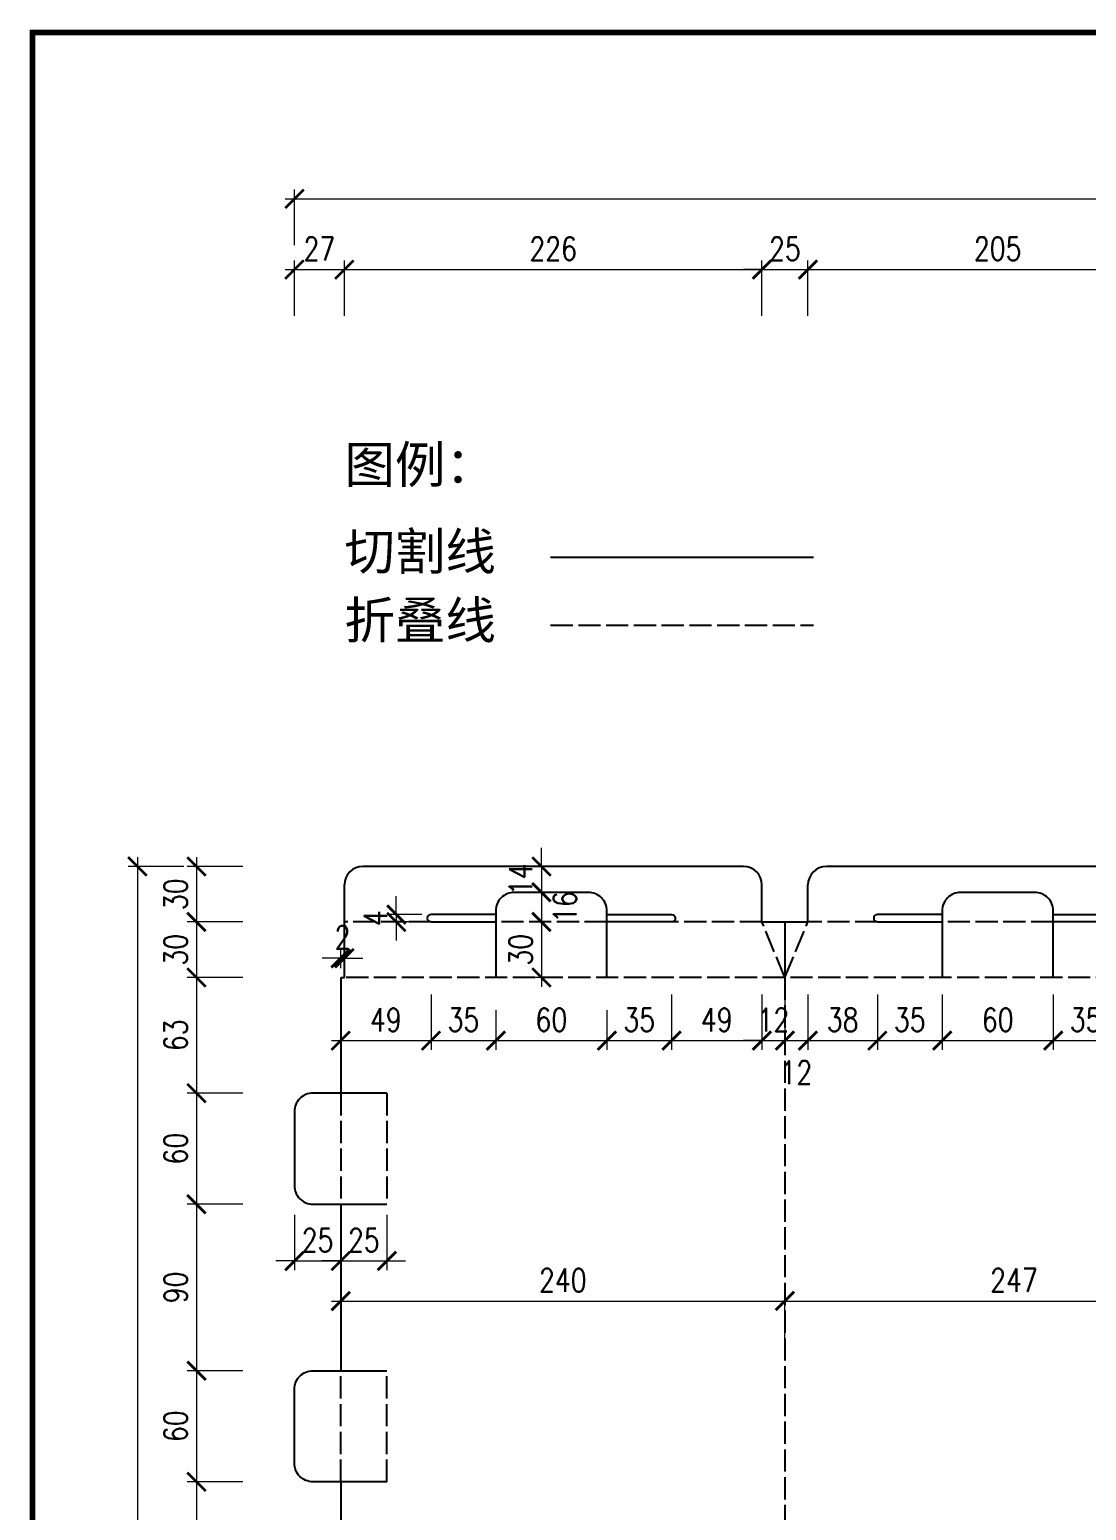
# Model space of a CAD drawing. Extents: x 5344 to 7391, y -1922 to -476.
# Drawn here: x 5344 to 5915, y -1276 to -476 of the extents above; entities that cross this region are included whole.
import ezdxf
from ezdxf.enums import TextEntityAlignment as Align

# ---------------------------------------------------------------- set-up
doc = ezdxf.new("R2010")
doc.units = 0
doc.header["$MEASUREMENT"] = 0
doc.linetypes.add('ACAD_ISO02W100', pattern=[15, 12, -3])
doc.layers.add('00_NOPRINT_TEXT', color=7, linetype='Continuous', lineweight=0)
doc.layers.add('A-ANNO-DIMS', color=6, linetype='Continuous', lineweight=18)
doc.layers.add('cut line', color=5, linetype='Continuous')
doc.layers.add('fold line', color=8, linetype='ACAD_ISO02W100')
doc.styles.add('1 10 LT 2.0mm text', font='', dxfattribs={"height": 20})
doc.styles.add('Romans', font='romans.shx', dxfattribs={"width": 0.8, "bigfont": 'gbcbig.shx'})
doc.styles.get('1 10 LT 2.0mm text').set_extended_font_data('SimHei')
doc.dimstyles.new('AED-P1', dxfattribs={"dimscale": 0, "dimtxt": 2.5, "dimasz": 2, "dimexe": 1, "dimexo": 1, "dimgap": 1, "dimtad": 1, "dimdec": 0, "dimzin": 0, "dimdsep": 46, "dimtxsty": 'Romans', "dimblk": 'ARCHTICK', "dimcen": 1, "dimdle": 1, "dimclrd": 256, "dimclre": 256, "dimclrt": 3, "dimazin": 0, "dimtfac": 1, "dimtdec": 0, "dimtix": 1, "dimtmove": 2, "dimatfit": 3, "dimfxl": 0, "dimtolj": 1, "dimtzin": 0, "dimlwd": -1, "dimlwe": -1, "dimarcsym": 0})

# ---------------------------------------------------------------- blocks, each defined once
blk = doc.blocks.new('_ArchTick')
at = {"color": 0, "linetype": 'ByBlock', "const_width": 0.15}
blk.add_lwpolyline([(-0.5, -0.5), (0.5, 0.5)], dxfattribs=at)
blk = doc.blocks.new('*D1')
at = {"layer": 'A-ANNO-DIMS', "transparency": 16777216}
for p, q in [((5512.52, -1187.9), (5512.52, -1157.9)), ((5752.52, -1187.9), (5752.52, -1157.9)), ((5507.52, -1162.9), (5757.52, -1162.9))]:
    blk.add_line(p, q, dxfattribs=at)
at = {"layer": 'Defpoints', "color": 0, "transparency": 16777216}
for p in [(5752.52, -1162.9), (5512.52, -1200.57), (5752.52, -1205.45)]:
    blk.add_point(p, dxfattribs=at)
at = {"layer": 'A-ANNO-DIMS', "transparency": 16777216, "xscale": 10, "yscale": 10, "zscale": 10, "rotation": 180}
blk.add_blockref('_ArchTick', (5512.52, -1162.9), dxfattribs=at)
at = {"layer": 'A-ANNO-DIMS', "transparency": 16777216, "xscale": 10, "yscale": 10, "zscale": 10}
blk.add_blockref('_ArchTick', (5752.52, -1162.9), dxfattribs=at)
at = {"layer": 'A-ANNO-DIMS', "color": 3, "transparency": 16777216, "insert": (5632.52, -1151.65), "char_height": 12.5, "attachment_point": 5, "style": 'Romans'}
blk.add_mtext('\\A1;240', dxfattribs=at)
blk = doc.blocks.new('*D2')
at = {"layer": 'A-ANNO-DIMS', "transparency": 16777216}
for p, q in [((5752.52, -1187.9), (5752.52, -1157.9)), ((6000.01, -1187.9), (6000.01, -1157.9)), ((5747.52, -1162.9), (6005.01, -1162.9))]:
    blk.add_line(p, q, dxfattribs=at)
at = {"layer": 'Defpoints', "color": 0, "transparency": 16777216}
for p in [(6000.01, -1162.9), (5752.52, -1205.45), (6000.01, -1206.11)]:
    blk.add_point(p, dxfattribs=at)
at = {"layer": 'A-ANNO-DIMS', "transparency": 16777216, "xscale": 10, "yscale": 10, "zscale": 10, "rotation": 180}
blk.add_blockref('_ArchTick', (5752.52, -1162.9), dxfattribs=at)
at = {"layer": 'A-ANNO-DIMS', "transparency": 16777216, "xscale": 10, "yscale": 10, "zscale": 10}
blk.add_blockref('_ArchTick', (6000.01, -1162.9), dxfattribs=at)
at = {"layer": 'A-ANNO-DIMS', "color": 3, "transparency": 16777216, "insert": (5876.26, -1151.65), "char_height": 12.5, "attachment_point": 5, "style": 'Romans'}
blk.add_mtext('\\A1;247', dxfattribs=at)
blk = doc.blocks.new('*D9')
at = {"layer": 'A-ANNO-DIMS', "transparency": 16777216}
for p, q in [((5482.52, -605.57), (5519.52, -605.57)), ((5487.52, -630.57), (5487.52, -600.57)), ((5514.52, -630.57), (5514.52, -600.57))]:
    blk.add_line(p, q, dxfattribs=at)
at = {"layer": 'Defpoints', "color": 0, "transparency": 16777216}
for p in [(5514.52, -605.57), (5487.52, -783.33), (5514.52, -938.07)]:
    blk.add_point(p, dxfattribs=at)
at = {"layer": 'A-ANNO-DIMS', "transparency": 16777216, "xscale": 10, "yscale": 10, "zscale": 10, "rotation": 180}
blk.add_blockref('_ArchTick', (5487.52, -605.57), dxfattribs=at)
at = {"layer": 'A-ANNO-DIMS', "transparency": 16777216, "xscale": 10, "yscale": 10, "zscale": 10}
blk.add_blockref('_ArchTick', (5514.52, -605.57), dxfattribs=at)
at = {"layer": 'A-ANNO-DIMS', "color": 3, "transparency": 16777216, "insert": (5501.02, -594.32), "char_height": 12.5, "attachment_point": 5, "style": 'Romans'}
blk.add_mtext('\\A1;27', dxfattribs=at)
blk = doc.blocks.new('*D10')
at = {"layer": 'A-ANNO-DIMS', "transparency": 16777216}
for p, q in [((5509.52, -605.57), (5745.09, -605.57)), ((5514.52, -630.57), (5514.52, -600.57)), ((5740.09, -630.57), (5740.09, -600.57))]:
    blk.add_line(p, q, dxfattribs=at)
at = {"layer": 'Defpoints', "color": 0, "transparency": 16777216}
for p in [(5740.09, -605.57), (5514.52, -938.07), (5740.09, -948.07)]:
    blk.add_point(p, dxfattribs=at)
at = {"layer": 'A-ANNO-DIMS', "transparency": 16777216, "xscale": 10, "yscale": 10, "zscale": 10, "rotation": 180}
blk.add_blockref('_ArchTick', (5514.52, -605.57), dxfattribs=at)
at = {"layer": 'A-ANNO-DIMS', "transparency": 16777216, "xscale": 10, "yscale": 10, "zscale": 10}
blk.add_blockref('_ArchTick', (5740.09, -605.57), dxfattribs=at)
at = {"layer": 'A-ANNO-DIMS', "color": 3, "transparency": 16777216, "insert": (5627.31, -594.32), "char_height": 12.5, "attachment_point": 5, "style": 'Romans'}
blk.add_mtext('\\A1;226', dxfattribs=at)
blk = doc.blocks.new('*D11')
at = {"layer": 'A-ANNO-DIMS', "transparency": 16777216}
for p, q in [((5740.09, -605.57), (5730.09, -605.57)), ((5740.09, -630.57), (5740.09, -600.57)), ((5740.09, -605.57), (5764.95, -605.57)), ((5764.95, -630.57), (5764.95, -600.57)), ((5764.95, -605.57), (5774.95, -605.57))]:
    blk.add_line(p, q, dxfattribs=at)
at = {"layer": 'Defpoints', "color": 0, "transparency": 16777216}
for p in [(5764.95, -605.57), (5740.09, -948.07), (5764.95, -948.07)]:
    blk.add_point(p, dxfattribs=at)
at = {"layer": 'A-ANNO-DIMS', "transparency": 16777216, "xscale": 10, "yscale": 10, "zscale": 10}
blk.add_blockref('_ArchTick', (5740.09, -605.57), dxfattribs=at)
at = {"layer": 'A-ANNO-DIMS', "transparency": 16777216, "xscale": 10, "yscale": 10, "zscale": 10, "rotation": 180}
blk.add_blockref('_ArchTick', (5764.95, -605.57), dxfattribs=at)
at = {"layer": 'A-ANNO-DIMS', "color": 3, "transparency": 16777216, "insert": (5752.52, -594.32), "char_height": 12.5, "attachment_point": 5, "style": 'Romans'}
blk.add_mtext('\\A1;25', dxfattribs=at)
blk = doc.blocks.new('*D12')
at = {"layer": 'A-ANNO-DIMS', "transparency": 16777216}
for p, q in [((5759.95, -605.57), (5975.01, -605.57)), ((5764.95, -630.57), (5764.95, -600.57)), ((5970.01, -630.57), (5970.01, -600.57))]:
    blk.add_line(p, q, dxfattribs=at)
at = {"layer": 'Defpoints', "color": 0, "transparency": 16777216}
for p in [(5970.01, -605.57), (5764.95, -948.07), (5970.01, -948.07)]:
    blk.add_point(p, dxfattribs=at)
at = {"layer": 'A-ANNO-DIMS', "transparency": 16777216, "xscale": 10, "yscale": 10, "zscale": 10, "rotation": 180}
blk.add_blockref('_ArchTick', (5764.95, -605.57), dxfattribs=at)
at = {"layer": 'A-ANNO-DIMS', "transparency": 16777216, "xscale": 10, "yscale": 10, "zscale": 10}
blk.add_blockref('_ArchTick', (5970.01, -605.57), dxfattribs=at)
at = {"layer": 'A-ANNO-DIMS', "color": 3, "transparency": 16777216, "insert": (5867.48, -594.32), "char_height": 12.5, "attachment_point": 5, "style": 'Romans'}
blk.add_mtext('\\A1;205', dxfattribs=at)
blk = doc.blocks.new('*D20')
at = {"layer": 'A-ANNO-DIMS', "transparency": 16777216}
for p, q in [((5482.52, -567.36), (6870.49, -567.36)), ((5487.52, -592.36), (5487.52, -562.36)), ((6865.49, -592.36), (6865.49, -562.36))]:
    blk.add_line(p, q, dxfattribs=at)
at = {"layer": 'Defpoints', "color": 0, "transparency": 16777216}
for p in [(6865.49, -567.36), (5487.52, -630.57), (6865.49, -630.57)]:
    blk.add_point(p, dxfattribs=at)
at = {"layer": 'A-ANNO-DIMS', "transparency": 16777216, "xscale": 10, "yscale": 10, "zscale": 10, "rotation": 180}
blk.add_blockref('_ArchTick', (5487.52, -567.36), dxfattribs=at)
at = {"layer": 'A-ANNO-DIMS', "transparency": 16777216, "xscale": 10, "yscale": 10, "zscale": 10}
blk.add_blockref('_ArchTick', (6865.49, -567.36), dxfattribs=at)
at = {"layer": 'A-ANNO-DIMS', "color": 3, "transparency": 16777216, "insert": (6176.51, -556.11), "char_height": 12.5, "attachment_point": 5, "style": 'Romans'}
blk.add_mtext('\\A1;1378', dxfattribs=at)
blk = doc.blocks.new('*D22')
at = {"layer": 'A-ANNO-DIMS', "transparency": 16777216}
for p, q in [((5561.31, -997.19), (5561.31, -1027.19)), ((5512.52, -1005.8), (5512.52, -1027.19)), ((5507.52, -1022.19), (5566.31, -1022.19))]:
    blk.add_line(p, q, dxfattribs=at)
at = {"layer": 'Defpoints', "color": 0, "transparency": 16777216}
for p in [(5561.31, -970.8), (5512.52, -1000.8), (5561.31, -1022.19)]:
    blk.add_point(p, dxfattribs=at)
at = {"layer": 'A-ANNO-DIMS', "transparency": 16777216, "xscale": 10, "yscale": 10, "zscale": 10, "rotation": 180}
blk.add_blockref('_ArchTick', (5512.52, -1022.19), dxfattribs=at)
at = {"layer": 'A-ANNO-DIMS', "transparency": 16777216, "xscale": 10, "yscale": 10, "zscale": 10}
blk.add_blockref('_ArchTick', (5561.31, -1022.19), dxfattribs=at)
at = {"layer": 'A-ANNO-DIMS', "color": 3, "transparency": 16777216, "insert": (5536.91, -1010.94), "char_height": 12.5, "attachment_point": 5, "style": 'Romans'}
blk.add_mtext('\\A1;49', dxfattribs=at)
blk = doc.blocks.new('*D23')
at = {"layer": 'A-ANNO-DIMS', "transparency": 16777216}
for p, q in [((5561.31, -997.19), (5561.31, -1027.19)), ((5596.31, -1005.8), (5596.31, -1027.19)), ((5556.31, -1022.19), (5601.31, -1022.19))]:
    blk.add_line(p, q, dxfattribs=at)
at = {"layer": 'Defpoints', "color": 0, "transparency": 16777216}
for p in [(5561.31, -970.8), (5596.31, -1000.8), (5596.31, -1022.19)]:
    blk.add_point(p, dxfattribs=at)
at = {"layer": 'A-ANNO-DIMS', "transparency": 16777216, "xscale": 10, "yscale": 10, "zscale": 10, "rotation": 180}
blk.add_blockref('_ArchTick', (5561.31, -1022.19), dxfattribs=at)
at = {"layer": 'A-ANNO-DIMS', "transparency": 16777216, "xscale": 10, "yscale": 10, "zscale": 10}
blk.add_blockref('_ArchTick', (5596.31, -1022.19), dxfattribs=at)
at = {"layer": 'A-ANNO-DIMS', "color": 3, "transparency": 16777216, "insert": (5578.81, -1010.94), "char_height": 12.5, "attachment_point": 5, "style": 'Romans'}
blk.add_mtext('\\A1;35', dxfattribs=at)
blk = doc.blocks.new('*D24')
at = {"layer": 'A-ANNO-DIMS', "transparency": 16777216}
for p, q in [((5596.31, -1005.8), (5596.31, -1027.19)), ((5656.31, -1005.8), (5656.31, -1027.19)), ((5591.31, -1022.19), (5661.31, -1022.19))]:
    blk.add_line(p, q, dxfattribs=at)
at = {"layer": 'Defpoints', "color": 0, "transparency": 16777216}
for p in [(5596.31, -1000.8), (5656.31, -1000.8), (5656.31, -1022.19)]:
    blk.add_point(p, dxfattribs=at)
at = {"layer": 'A-ANNO-DIMS', "transparency": 16777216, "xscale": 10, "yscale": 10, "zscale": 10, "rotation": 180}
blk.add_blockref('_ArchTick', (5596.31, -1022.19), dxfattribs=at)
at = {"layer": 'A-ANNO-DIMS', "transparency": 16777216, "xscale": 10, "yscale": 10, "zscale": 10}
blk.add_blockref('_ArchTick', (5656.31, -1022.19), dxfattribs=at)
at = {"layer": 'A-ANNO-DIMS', "color": 3, "transparency": 16777216, "insert": (5626.31, -1010.94), "char_height": 12.5, "attachment_point": 5, "style": 'Romans'}
blk.add_mtext('\\A1;60', dxfattribs=at)
blk = doc.blocks.new('*D25')
at = {"layer": 'A-ANNO-DIMS', "transparency": 16777216}
for p, q in [((5691.31, -997.19), (5691.31, -1027.19)), ((5656.31, -1005.8), (5656.31, -1027.19)), ((5651.31, -1022.19), (5696.31, -1022.19))]:
    blk.add_line(p, q, dxfattribs=at)
at = {"layer": 'Defpoints', "color": 0, "transparency": 16777216}
for p in [(5691.31, -970.8), (5656.31, -1000.8), (5691.31, -1022.19)]:
    blk.add_point(p, dxfattribs=at)
at = {"layer": 'A-ANNO-DIMS', "transparency": 16777216, "xscale": 10, "yscale": 10, "zscale": 10, "rotation": 180}
blk.add_blockref('_ArchTick', (5656.31, -1022.19), dxfattribs=at)
at = {"layer": 'A-ANNO-DIMS', "transparency": 16777216, "xscale": 10, "yscale": 10, "zscale": 10}
blk.add_blockref('_ArchTick', (5691.31, -1022.19), dxfattribs=at)
at = {"layer": 'A-ANNO-DIMS', "color": 3, "transparency": 16777216, "insert": (5673.81, -1010.94), "char_height": 12.5, "attachment_point": 5, "style": 'Romans'}
blk.add_mtext('\\A1;35', dxfattribs=at)
blk = doc.blocks.new('*D26')
at = {"layer": 'A-ANNO-DIMS', "transparency": 16777216}
for p, q in [((5691.31, -997.19), (5691.31, -1027.19)), ((5740.09, -997.19), (5740.09, -1027.19)), ((5686.31, -1022.19), (5745.09, -1022.19))]:
    blk.add_line(p, q, dxfattribs=at)
at = {"layer": 'Defpoints', "color": 0, "transparency": 16777216}
for p in [(5691.31, -970.8), (5740.09, -970.8), (5740.09, -1022.19)]:
    blk.add_point(p, dxfattribs=at)
at = {"layer": 'A-ANNO-DIMS', "transparency": 16777216, "xscale": 10, "yscale": 10, "zscale": 10, "rotation": 180}
blk.add_blockref('_ArchTick', (5691.31, -1022.19), dxfattribs=at)
at = {"layer": 'A-ANNO-DIMS', "transparency": 16777216, "xscale": 10, "yscale": 10, "zscale": 10}
blk.add_blockref('_ArchTick', (5740.09, -1022.19), dxfattribs=at)
at = {"layer": 'A-ANNO-DIMS', "color": 3, "transparency": 16777216, "insert": (5715.7, -1010.94), "char_height": 12.5, "attachment_point": 5, "style": 'Romans'}
blk.add_mtext('\\A1;49', dxfattribs=at)
blk = doc.blocks.new('*D27')
at = {"layer": 'A-ANNO-DIMS', "transparency": 16777216}
for p, q in [((5740.09, -997.19), (5740.09, -1027.19)), ((5752.52, -1005.8), (5752.52, -1027.19)), ((5740.09, -1022.19), (5730.09, -1022.19)), ((5740.09, -1022.19), (5752.52, -1022.19)), ((5752.52, -1022.19), (5762.52, -1022.19))]:
    blk.add_line(p, q, dxfattribs=at)
at = {"layer": 'Defpoints', "color": 0, "transparency": 16777216}
for p in [(5740.09, -970.8), (5752.52, -1000.8), (5752.52, -1022.19)]:
    blk.add_point(p, dxfattribs=at)
at = {"layer": 'A-ANNO-DIMS', "transparency": 16777216, "xscale": 10, "yscale": 10, "zscale": 10}
blk.add_blockref('_ArchTick', (5740.09, -1022.19), dxfattribs=at)
at = {"layer": 'A-ANNO-DIMS', "transparency": 16777216, "xscale": 10, "yscale": 10, "zscale": 10, "rotation": 180}
blk.add_blockref('_ArchTick', (5752.52, -1022.19), dxfattribs=at)
at = {"layer": 'A-ANNO-DIMS', "color": 3, "transparency": 16777216, "insert": (5746.31, -1010.94), "char_height": 12.5, "attachment_point": 5, "style": 'Romans'}
blk.add_mtext('\\A1;12', dxfattribs=at)
blk = doc.blocks.new('*D28')
at = {"layer": 'A-ANNO-DIMS', "transparency": 16777216}
for p, q in [((5752.52, -997.19), (5752.52, -1027.19)), ((5764.95, -997.19), (5764.95, -1027.19)), ((5747.52, -1022.19), (5769.95, -1022.19))]:
    blk.add_line(p, q, dxfattribs=at)
at = {"layer": 'Defpoints', "color": 0, "transparency": 16777216}
for p in [(5752.52, -958.07), (5764.95, -958.07), (5764.95, -1022.19)]:
    blk.add_point(p, dxfattribs=at)
at = {"layer": 'A-ANNO-DIMS', "transparency": 16777216, "xscale": 10, "yscale": 10, "zscale": 10, "rotation": 180}
blk.add_blockref('_ArchTick', (5752.52, -1022.19), dxfattribs=at)
at = {"layer": 'A-ANNO-DIMS', "transparency": 16777216, "xscale": 10, "yscale": 10, "zscale": 10}
blk.add_blockref('_ArchTick', (5764.95, -1022.19), dxfattribs=at)
at = {"layer": 'A-ANNO-DIMS', "color": 3, "transparency": 16777216, "insert": (5758.73, -1039.39), "char_height": 12.5, "attachment_point": 5, "style": 'Romans'}
blk.add_mtext('\\A1;12', dxfattribs=at)
blk = doc.blocks.new('*D29')
at = {"layer": 'A-ANNO-DIMS', "transparency": 16777216}
for p, q in [((5764.95, -997.19), (5764.95, -1027.19)), ((5802.48, -997.19), (5802.48, -1027.19)), ((5759.95, -1022.19), (5807.48, -1022.19))]:
    blk.add_line(p, q, dxfattribs=at)
at = {"layer": 'Defpoints', "color": 0, "transparency": 16777216}
for p in [(5764.95, -958.07), (5802.48, -958.07), (5802.48, -1022.19)]:
    blk.add_point(p, dxfattribs=at)
at = {"layer": 'A-ANNO-DIMS', "transparency": 16777216, "xscale": 10, "yscale": 10, "zscale": 10, "rotation": 180}
blk.add_blockref('_ArchTick', (5764.95, -1022.19), dxfattribs=at)
at = {"layer": 'A-ANNO-DIMS', "transparency": 16777216, "xscale": 10, "yscale": 10, "zscale": 10}
blk.add_blockref('_ArchTick', (5802.48, -1022.19), dxfattribs=at)
at = {"layer": 'A-ANNO-DIMS', "color": 3, "transparency": 16777216, "insert": (5783.71, -1010.94), "char_height": 12.5, "attachment_point": 5, "style": 'Romans'}
blk.add_mtext('\\A1;38', dxfattribs=at)
blk = doc.blocks.new('*D30')
at = {"layer": 'A-ANNO-DIMS', "transparency": 16777216}
for p, q in [((5802.48, -997.19), (5802.48, -1027.19)), ((5837.48, -997.19), (5837.48, -1027.19)), ((5797.48, -1022.19), (5842.48, -1022.19))]:
    blk.add_line(p, q, dxfattribs=at)
at = {"layer": 'Defpoints', "color": 0, "transparency": 16777216}
for p in [(5802.48, -958.07), (5837.48, -988.07), (5837.48, -1022.19)]:
    blk.add_point(p, dxfattribs=at)
at = {"layer": 'A-ANNO-DIMS', "transparency": 16777216, "xscale": 10, "yscale": 10, "zscale": 10, "rotation": 180}
blk.add_blockref('_ArchTick', (5802.48, -1022.19), dxfattribs=at)
at = {"layer": 'A-ANNO-DIMS', "transparency": 16777216, "xscale": 10, "yscale": 10, "zscale": 10}
blk.add_blockref('_ArchTick', (5837.48, -1022.19), dxfattribs=at)
at = {"layer": 'A-ANNO-DIMS', "color": 3, "transparency": 16777216, "insert": (5819.98, -1010.94), "char_height": 12.5, "attachment_point": 5, "style": 'Romans'}
blk.add_mtext('\\A1;35', dxfattribs=at)
blk = doc.blocks.new('*D31')
at = {"layer": 'A-ANNO-DIMS', "transparency": 16777216}
for p, q in [((5837.48, -997.19), (5837.48, -1027.19)), ((5897.48, -997.19), (5897.48, -1027.19)), ((5832.48, -1022.19), (5902.48, -1022.19))]:
    blk.add_line(p, q, dxfattribs=at)
at = {"layer": 'Defpoints', "color": 0, "transparency": 16777216}
for p in [(5837.48, -988.07), (5897.48, -988.07), (5897.48, -1022.19)]:
    blk.add_point(p, dxfattribs=at)
at = {"layer": 'A-ANNO-DIMS', "transparency": 16777216, "xscale": 10, "yscale": 10, "zscale": 10, "rotation": 180}
blk.add_blockref('_ArchTick', (5837.48, -1022.19), dxfattribs=at)
at = {"layer": 'A-ANNO-DIMS', "transparency": 16777216, "xscale": 10, "yscale": 10, "zscale": 10}
blk.add_blockref('_ArchTick', (5897.48, -1022.19), dxfattribs=at)
at = {"layer": 'A-ANNO-DIMS', "color": 3, "transparency": 16777216, "insert": (5867.48, -1010.94), "char_height": 12.5, "attachment_point": 5, "style": 'Romans'}
blk.add_mtext('\\A1;60', dxfattribs=at)
blk = doc.blocks.new('*D32')
at = {"layer": 'A-ANNO-DIMS', "transparency": 16777216}
for p, q in [((5897.48, -997.19), (5897.48, -1027.19)), ((5932.48, -997.19), (5932.48, -1027.19)), ((5892.48, -1022.19), (5937.48, -1022.19))]:
    blk.add_line(p, q, dxfattribs=at)
at = {"layer": 'Defpoints', "color": 0, "transparency": 16777216}
for p in [(5932.48, -958.07), (5897.48, -988.07), (5932.48, -1022.19)]:
    blk.add_point(p, dxfattribs=at)
at = {"layer": 'A-ANNO-DIMS', "transparency": 16777216, "xscale": 10, "yscale": 10, "zscale": 10, "rotation": 180}
blk.add_blockref('_ArchTick', (5897.48, -1022.19), dxfattribs=at)
at = {"layer": 'A-ANNO-DIMS', "transparency": 16777216, "xscale": 10, "yscale": 10, "zscale": 10}
blk.add_blockref('_ArchTick', (5932.48, -1022.19), dxfattribs=at)
at = {"layer": 'A-ANNO-DIMS', "color": 3, "transparency": 16777216, "insert": (5914.98, -1010.94), "char_height": 12.5, "attachment_point": 5, "style": 'Romans'}
blk.add_mtext('\\A1;35', dxfattribs=at)
blk = doc.blocks.new('*D48')
at = {"layer": 'A-ANNO-DIMS', "transparency": 16777216}
for p, q in [((5512.52, -983.07), (5512.52, -972.68)), ((5514.52, -983.07), (5514.52, -972.68)), ((5512.52, -977.68), (5502.52, -977.68)), ((5512.52, -977.68), (5514.52, -977.68)), ((5514.52, -977.68), (5524.52, -977.68))]:
    blk.add_line(p, q, dxfattribs=at)
at = {"layer": 'Defpoints', "color": 0, "transparency": 16777216}
for p in [(5514.52, -977.68), (5512.52, -988.07), (5514.52, -988.07)]:
    blk.add_point(p, dxfattribs=at)
at = {"layer": 'A-ANNO-DIMS', "transparency": 16777216, "xscale": 10, "yscale": 10, "zscale": 10}
blk.add_blockref('_ArchTick', (5512.52, -977.68), dxfattribs=at)
at = {"layer": 'A-ANNO-DIMS', "transparency": 16777216, "xscale": 10, "yscale": 10, "zscale": 10, "rotation": 180}
blk.add_blockref('_ArchTick', (5514.52, -977.68), dxfattribs=at)
at = {"layer": 'A-ANNO-DIMS', "color": 3, "transparency": 16777216, "insert": (5513.52, -966.43), "char_height": 12.5, "attachment_point": 5, "style": 'Romans'}
blk.add_mtext('\\A1;2', dxfattribs=at)
blk = doc.blocks.new('*D81')
at = {"layer": 'A-ANNO-DIMS', "transparency": 16777216}
for p, q in [((5459.58, -928.07), (5429.58, -928.07)), ((5434.58, -923.07), (5434.58, -963.07)), ((5459.58, -958.07), (5429.58, -958.07))]:
    blk.add_line(p, q, dxfattribs=at)
at = {"layer": 'Defpoints', "color": 0, "transparency": 16777216}
for p in [(5524.52, -928.07), (5434.58, -958.07), (5524.52, -958.07)]:
    blk.add_point(p, dxfattribs=at)
at = {"layer": 'A-ANNO-DIMS', "transparency": 16777216, "xscale": 10, "yscale": 10, "zscale": 10}
for p, rotation in [((5434.58, -928.07), 90), ((5434.58, -958.07), 270)]:
    blk.add_blockref('_ArchTick', p, dxfattribs=dict(at, rotation=rotation))
at = {"layer": 'A-ANNO-DIMS', "color": 3, "transparency": 16777216, "insert": (5423.33, -943.07), "char_height": 12.5, "attachment_point": 5, "rotation": 90, "style": 'Romans'}
blk.add_mtext('\\A1;30', dxfattribs=at)
blk = doc.blocks.new('*D82')
at = {"layer": 'A-ANNO-DIMS', "transparency": 16777216}
for p, q in [((5459.58, -958.07), (5429.58, -958.07)), ((5434.58, -953.07), (5434.58, -993.07)), ((5459.58, -988.07), (5429.58, -988.07))]:
    blk.add_line(p, q, dxfattribs=at)
at = {"layer": 'Defpoints', "color": 0, "transparency": 16777216}
for p in [(5524.52, -958.07), (5434.58, -988.07), (5514.52, -988.07)]:
    blk.add_point(p, dxfattribs=at)
at = {"layer": 'A-ANNO-DIMS', "transparency": 16777216, "xscale": 10, "yscale": 10, "zscale": 10}
for p, rotation in [((5434.58, -958.07), 90), ((5434.58, -988.07), 270)]:
    blk.add_blockref('_ArchTick', p, dxfattribs=dict(at, rotation=rotation))
at = {"layer": 'A-ANNO-DIMS', "color": 3, "transparency": 16777216, "insert": (5423.33, -973.07), "char_height": 12.5, "attachment_point": 5, "rotation": 90, "style": 'Romans'}
blk.add_mtext('\\A1;30', dxfattribs=at)
blk = doc.blocks.new('*D83')
at = {"layer": 'A-ANNO-DIMS', "transparency": 16777216}
for p, q in [((5434.58, -983.07), (5434.58, -1055.57)), ((5459.58, -988.07), (5429.58, -988.07)), ((5459.58, -1050.57), (5429.58, -1050.57))]:
    blk.add_line(p, q, dxfattribs=at)
at = {"layer": 'Defpoints', "color": 0, "transparency": 16777216}
for p in [(5514.52, -988.07), (5434.58, -1050.57), (5512.52, -1050.57)]:
    blk.add_point(p, dxfattribs=at)
at = {"layer": 'A-ANNO-DIMS', "transparency": 16777216, "xscale": 10, "yscale": 10, "zscale": 10}
for p, rotation in [((5434.58, -988.07), 90), ((5434.58, -1050.57), 270)]:
    blk.add_blockref('_ArchTick', p, dxfattribs=dict(at, rotation=rotation))
at = {"layer": 'A-ANNO-DIMS', "color": 3, "transparency": 16777216, "insert": (5423.33, -1019.32), "char_height": 12.5, "attachment_point": 5, "rotation": 90, "style": 'Romans'}
blk.add_mtext('\\A1;63', dxfattribs=at)
blk = doc.blocks.new('*D84')
at = {"layer": 'A-ANNO-DIMS', "transparency": 16777216}
for p, q in [((5434.58, -1045.57), (5434.58, -1115.57)), ((5459.58, -1050.57), (5429.58, -1050.57)), ((5459.58, -1110.57), (5429.58, -1110.57))]:
    blk.add_line(p, q, dxfattribs=at)
at = {"layer": 'Defpoints', "color": 0, "transparency": 16777216}
for p in [(5512.52, -1050.57), (5434.58, -1110.57), (5512.52, -1110.57)]:
    blk.add_point(p, dxfattribs=at)
at = {"layer": 'A-ANNO-DIMS', "transparency": 16777216, "xscale": 10, "yscale": 10, "zscale": 10}
for p, rotation in [((5434.58, -1050.57), 90), ((5434.58, -1110.57), 270)]:
    blk.add_blockref('_ArchTick', p, dxfattribs=dict(at, rotation=rotation))
at = {"layer": 'A-ANNO-DIMS', "color": 3, "transparency": 16777216, "insert": (5423.33, -1080.57), "char_height": 12.5, "attachment_point": 5, "rotation": 90, "style": 'Romans'}
blk.add_mtext('\\A1;60', dxfattribs=at)
blk = doc.blocks.new('*D85')
at = {"layer": 'A-ANNO-DIMS', "transparency": 16777216}
for p, q in [((5459.58, -1110.57), (5429.58, -1110.57)), ((5434.58, -1105.57), (5434.58, -1205.57)), ((5459.58, -1200.57), (5429.58, -1200.57))]:
    blk.add_line(p, q, dxfattribs=at)
at = {"layer": 'Defpoints', "color": 0, "transparency": 16777216}
for p in [(5512.52, -1110.57), (5434.58, -1200.57), (5512.52, -1200.57)]:
    blk.add_point(p, dxfattribs=at)
at = {"layer": 'A-ANNO-DIMS', "transparency": 16777216, "xscale": 10, "yscale": 10, "zscale": 10}
for p, rotation in [((5434.58, -1110.57), 90), ((5434.58, -1200.57), 270)]:
    blk.add_blockref('_ArchTick', p, dxfattribs=dict(at, rotation=rotation))
at = {"layer": 'A-ANNO-DIMS', "color": 3, "transparency": 16777216, "insert": (5423.33, -1155.57), "char_height": 12.5, "attachment_point": 5, "rotation": 90, "style": 'Romans'}
blk.add_mtext('\\A1;90', dxfattribs=at)
blk = doc.blocks.new('*D86')
at = {"layer": 'A-ANNO-DIMS', "transparency": 16777216}
for p, q in [((5434.58, -1195.57), (5434.58, -1265.57)), ((5459.58, -1200.57), (5429.58, -1200.57)), ((5459.58, -1260.57), (5429.58, -1260.57))]:
    blk.add_line(p, q, dxfattribs=at)
at = {"layer": 'Defpoints', "color": 0, "transparency": 16777216}
for p in [(5512.52, -1200.57), (5434.58, -1260.57), (5512.52, -1260.57)]:
    blk.add_point(p, dxfattribs=at)
at = {"layer": 'A-ANNO-DIMS', "transparency": 16777216, "xscale": 10, "yscale": 10, "zscale": 10}
for p, rotation in [((5434.58, -1200.57), 90), ((5434.58, -1260.57), 270)]:
    blk.add_blockref('_ArchTick', p, dxfattribs=dict(at, rotation=rotation))
at = {"layer": 'A-ANNO-DIMS', "color": 3, "transparency": 16777216, "insert": (5423.33, -1230.57), "char_height": 12.5, "attachment_point": 5, "rotation": 90, "style": 'Romans'}
blk.add_mtext('\\A1;60', dxfattribs=at)
blk = doc.blocks.new('*D87')
at = {"layer": 'A-ANNO-DIMS', "transparency": 16777216}
for p, q in [((5434.58, -1255.57), (5434.58, -1328.07)), ((5459.58, -1260.57), (5429.58, -1260.57)), ((5459.58, -1323.07), (5429.58, -1323.07))]:
    blk.add_line(p, q, dxfattribs=at)
at = {"layer": 'Defpoints', "color": 0, "transparency": 16777216}
for p in [(5512.52, -1260.57), (5434.58, -1323.07), (5514.52, -1323.07)]:
    blk.add_point(p, dxfattribs=at)
at = {"layer": 'A-ANNO-DIMS', "transparency": 16777216, "xscale": 10, "yscale": 10, "zscale": 10}
for p, rotation in [((5434.58, -1260.57), 90), ((5434.58, -1323.07), 270)]:
    blk.add_blockref('_ArchTick', p, dxfattribs=dict(at, rotation=rotation))
at = {"layer": 'A-ANNO-DIMS', "color": 3, "transparency": 16777216, "insert": (5423.33, -1291.82), "char_height": 12.5, "attachment_point": 5, "rotation": 90, "style": 'Romans'}
blk.add_mtext('\\A1;63', dxfattribs=at)
blk = doc.blocks.new('*D91')
at = {"layer": 'A-ANNO-DIMS', "transparency": 16777216}
for p, q in [((5427.68, -928.07), (5397.68, -928.07)), ((5402.68, -923.07), (5402.68, -1723.07)), ((5427.68, -1718.07), (5397.68, -1718.07))]:
    blk.add_line(p, q, dxfattribs=at)
at = {"layer": 'Defpoints', "color": 0, "transparency": 16777216}
for p in [(5524.52, -928.07), (5402.68, -1718.07), (5571.31, -1718.07)]:
    blk.add_point(p, dxfattribs=at)
at = {"layer": 'A-ANNO-DIMS', "transparency": 16777216, "xscale": 10, "yscale": 10, "zscale": 10}
for p, rotation in [((5402.68, -928.07), 90), ((5402.68, -1718.07), 270)]:
    blk.add_blockref('_ArchTick', p, dxfattribs=dict(at, rotation=rotation))
at = {"layer": 'A-ANNO-DIMS', "color": 3, "transparency": 16777216, "insert": (5391.43, -1323.07), "char_height": 12.5, "attachment_point": 5, "rotation": 90, "style": 'Romans'}
blk.add_mtext('\\A1;790', dxfattribs=at)
blk = doc.blocks.new('*D92')
at = {"layer": 'A-ANNO-DIMS', "transparency": 16777216}
for p, q in [((5542.55, -954.07), (5542.55, -944.07)), ((5556.31, -954.07), (5537.55, -954.07)), ((5556.31, -958.07), (5537.55, -958.07)), ((5542.55, -954.07), (5542.55, -958.07)), ((5542.55, -958.07), (5542.55, -968.07))]:
    blk.add_line(p, q, dxfattribs=at)
at = {"layer": 'Defpoints', "color": 0, "transparency": 16777216}
for p in [(5542.55, -958.07), (5561.31, -954.07), (5561.31, -958.07)]:
    blk.add_point(p, dxfattribs=at)
at = {"layer": 'A-ANNO-DIMS', "transparency": 16777216, "xscale": 10, "yscale": 10, "zscale": 10}
for p, rotation in [((5542.55, -954.07), 270), ((5542.55, -958.07), 90)]:
    blk.add_blockref('_ArchTick', p, dxfattribs=dict(at, rotation=rotation))
at = {"layer": 'A-ANNO-DIMS', "color": 3, "transparency": 16777216, "insert": (5531.3, -956.07), "char_height": 12.5, "attachment_point": 5, "rotation": 90, "style": 'Romans'}
blk.add_mtext('\\A1;4', dxfattribs=at)
blk = doc.blocks.new('*D93')
at = {"layer": 'A-ANNO-DIMS', "transparency": 16777216}
for p, q in [((5620.98, -928.07), (5620.98, -918.07)), ((5622.31, -928.07), (5615.98, -928.07)), ((5620.98, -928.07), (5620.98, -942.07)), ((5622.31, -942.07), (5615.98, -942.07)), ((5620.98, -942.07), (5620.98, -952.07))]:
    blk.add_line(p, q, dxfattribs=at)
at = {"layer": 'Defpoints', "color": 0, "transparency": 16777216}
for p in [(5627.31, -928.07), (5620.98, -942.07), (5627.31, -942.07)]:
    blk.add_point(p, dxfattribs=at)
at = {"layer": 'A-ANNO-DIMS', "transparency": 16777216, "xscale": 10, "yscale": 10, "zscale": 10}
for p, rotation in [((5620.98, -928.07), 270), ((5620.98, -942.07), 90)]:
    blk.add_blockref('_ArchTick', p, dxfattribs=dict(at, rotation=rotation))
at = {"layer": 'A-ANNO-DIMS', "color": 3, "transparency": 16777216, "insert": (5609.73, -935.07), "char_height": 12.5, "attachment_point": 5, "rotation": 90, "style": 'Romans'}
blk.add_mtext('\\A1;14', dxfattribs=at)
blk = doc.blocks.new('*D94')
at = {"layer": 'A-ANNO-DIMS', "transparency": 16777216}
for p, q in [((5622.31, -942.07), (5615.98, -942.07)), ((5620.98, -937.07), (5620.98, -963.07)), ((5620.98, -958.07), (5615.98, -958.07))]:
    blk.add_line(p, q, dxfattribs=at)
at = {"layer": 'Defpoints', "color": 0, "transparency": 16777216}
for p in [(5627.31, -942.07), (5620.98, -958.07), (5620.98, -958.07)]:
    blk.add_point(p, dxfattribs=at)
at = {"layer": 'A-ANNO-DIMS', "transparency": 16777216, "xscale": 10, "yscale": 10, "zscale": 10}
for p, rotation in [((5620.98, -942.07), 90), ((5620.98, -958.07), 270)]:
    blk.add_blockref('_ArchTick', p, dxfattribs=dict(at, rotation=rotation))
at = {"layer": 'A-ANNO-DIMS', "color": 3, "transparency": 16777216, "insert": (5633.72, -950.07), "char_height": 12.5, "attachment_point": 5, "rotation": 90, "style": 'Romans'}
blk.add_mtext('\\A1;16', dxfattribs=at)
blk = doc.blocks.new('*D95')
at = {"layer": 'A-ANNO-DIMS', "transparency": 16777216}
for p, q in [((5620.98, -958.07), (5615.98, -958.07)), ((5620.98, -953.07), (5620.98, -993.07)), ((5620.98, -988.07), (5615.98, -988.07))]:
    blk.add_line(p, q, dxfattribs=at)
at = {"layer": 'Defpoints', "color": 0, "transparency": 16777216}
for p in [(5620.98, -958.07), (5620.98, -988.07), (5620.98, -988.07)]:
    blk.add_point(p, dxfattribs=at)
at = {"layer": 'A-ANNO-DIMS', "transparency": 16777216, "xscale": 10, "yscale": 10, "zscale": 10}
for p, rotation in [((5620.98, -958.07), 90), ((5620.98, -988.07), 270)]:
    blk.add_blockref('_ArchTick', p, dxfattribs=dict(at, rotation=rotation))
at = {"layer": 'A-ANNO-DIMS', "color": 3, "transparency": 16777216, "insert": (5609.73, -973.07), "char_height": 12.5, "attachment_point": 5, "rotation": 90, "style": 'Romans'}
blk.add_mtext('\\A1;30', dxfattribs=at)
blk = doc.blocks.new('*D96')
at = {"layer": 'A-ANNO-DIMS', "transparency": 16777216}
for p, q in [((5487.52, -1116.26), (5487.52, -1146.26)), ((5512.52, -1116.26), (5512.52, -1146.26)), ((5487.52, -1141.26), (5477.52, -1141.26)), ((5487.52, -1141.26), (5512.52, -1141.26)), ((5512.52, -1141.26), (5522.52, -1141.26))]:
    blk.add_line(p, q, dxfattribs=at)
at = {"layer": 'Defpoints', "color": 0, "transparency": 16777216}
for p in [(5487.52, -1092.26), (5512.52, -1092.26), (5512.52, -1141.26)]:
    blk.add_point(p, dxfattribs=at)
at = {"layer": 'A-ANNO-DIMS', "transparency": 16777216, "xscale": 10, "yscale": 10, "zscale": 10}
blk.add_blockref('_ArchTick', (5487.52, -1141.26), dxfattribs=at)
at = {"layer": 'A-ANNO-DIMS', "transparency": 16777216, "xscale": 10, "yscale": 10, "zscale": 10, "rotation": 180}
blk.add_blockref('_ArchTick', (5512.52, -1141.26), dxfattribs=at)
at = {"layer": 'A-ANNO-DIMS', "color": 3, "transparency": 16777216, "insert": (5500.02, -1130.01), "char_height": 12.5, "attachment_point": 5, "style": 'Romans'}
blk.add_mtext('\\A1;25', dxfattribs=at)
blk = doc.blocks.new('*D97')
at = {"layer": 'A-ANNO-DIMS', "transparency": 16777216}
for p, q in [((5512.52, -1116.26), (5512.52, -1146.26)), ((5537.52, -1116.26), (5537.52, -1146.26)), ((5512.52, -1141.26), (5502.52, -1141.26)), ((5512.52, -1141.26), (5537.52, -1141.26)), ((5537.52, -1141.26), (5547.52, -1141.26))]:
    blk.add_line(p, q, dxfattribs=at)
at = {"layer": 'Defpoints', "color": 0, "transparency": 16777216}
for p in [(5512.52, -1092.26), (5537.52, -1110.57), (5537.52, -1141.26)]:
    blk.add_point(p, dxfattribs=at)
at = {"layer": 'A-ANNO-DIMS', "transparency": 16777216, "xscale": 10, "yscale": 10, "zscale": 10}
blk.add_blockref('_ArchTick', (5512.52, -1141.26), dxfattribs=at)
at = {"layer": 'A-ANNO-DIMS', "transparency": 16777216, "xscale": 10, "yscale": 10, "zscale": 10, "rotation": 180}
blk.add_blockref('_ArchTick', (5537.52, -1141.26), dxfattribs=at)
at = {"layer": 'A-ANNO-DIMS', "color": 3, "transparency": 16777216, "insert": (5525.02, -1130.01), "char_height": 12.5, "attachment_point": 5, "style": 'Romans'}
blk.add_mtext('\\A1;25', dxfattribs=at)
blk = doc.blocks.new('*D98')
at = {"layer": 'A-ANNO-DIMS', "transparency": 16777216}
for p, q in [((5487.52, -1754.89), (5487.52, -1784.89)), ((5514.52, -1754.89), (5514.52, -1784.89)), ((5482.52, -1779.89), (5519.52, -1779.89))]:
    blk.add_line(p, q, dxfattribs=at)
at = {"layer": 'Defpoints', "color": 0, "transparency": 16777216}
for p in [(5487.52, -1230.57), (5514.52, -1323.07), (5514.52, -1779.89)]:
    blk.add_point(p, dxfattribs=at)
at = {"layer": 'A-ANNO-DIMS', "transparency": 16777216, "xscale": 10, "yscale": 10, "zscale": 10, "rotation": 180}
blk.add_blockref('_ArchTick', (5487.52, -1779.89), dxfattribs=at)
at = {"layer": 'A-ANNO-DIMS', "transparency": 16777216, "xscale": 10, "yscale": 10, "zscale": 10}
blk.add_blockref('_ArchTick', (5514.52, -1779.89), dxfattribs=at)
at = {"layer": 'A-ANNO-DIMS', "color": 3, "transparency": 16777216, "insert": (5501.02, -1768.64), "char_height": 12.5, "attachment_point": 5, "style": 'Romans'}
blk.add_mtext('\\A1;27', dxfattribs=at)

msp = doc.modelspace()

# ---------------------------------------------------------------- linework, layer by layer
at = {"const_width": 3}
msp.add_lwpolyline([(5345.95, -1920.82), (7389.58, -1920.82), (7389.58, -477.4), (5345.95, -477.4)], close=True, dxfattribs=at)
at = {"layer": 'cut line', "linetype": 'Continuous'}
for p, q in [((5625.91, -760.87), (5767.87, -760.87)), ((5730.09, -928.07), (5524.52, -928.07)), ((5960.01, -928.07), (5774.95, -928.07)), ((5514.52, -988.07), (5514.52, -938.07)), ((5740.09, -958.07), (5740.09, -938.07)), ((5764.95, -958.07), (5764.95, -938.07)), ((5740.09, -958.07), (5764.95, -958.07)), ((5752.52, -958.07), (5752.52, -988.07)), ((5512.52, -988.07), (5512.52, -1050.57)), ((5512.52, -988.07), (5514.52, -988.07)), ((5512.52, -1110.57), (5512.52, -1200.57)), ((5512.52, -1260.57), (5512.52, -1323.07))]:
    msp.add_line(p, q, dxfattribs=at)
for points in [[(5656.31, -988.07), (5656.31, -952.07, 0.414214), (5646.31, -942.07), (5606.31, -942.07, 0.414214), (5596.31, -952.07), (5596.31, -988.07)], [(5897.48, -988.07), (5897.48, -952.07, 0.414214), (5887.48, -942.07), (5847.48, -942.07, 0.414214), (5837.48, -952.07), (5837.48, -988.07)], [(5596.31, -954.07), (5561.31, -954.07, 1), (5561.31, -958.07), (5596.31, -958.07)], [(5656.31, -954.07), (5691.31, -954.07, -1), (5691.31, -958.07), (5656.31, -958.07)], [(5837.48, -954.07), (5802.48, -954.07, 1), (5802.48, -958.07), (5837.48, -958.07)], [(5897.48, -954.07), (5932.48, -954.07, -1), (5932.48, -958.07), (5897.48, -958.07)], [(5537.52, -1050.57), (5497.52, -1050.57, 0.414214), (5487.52, -1060.57), (5487.52, -1100.57, 0.414214), (5497.52, -1110.57), (5537.52, -1110.57)], [(5537.52, -1260.57), (5497.52, -1260.57, -0.414214), (5487.52, -1250.57), (5487.52, -1210.57, -0.414214), (5497.52, -1200.57), (5537.52, -1200.57)]]:
    msp.add_lwpolyline(points, format="xyb", dxfattribs=at)
for centre, start, end in [((5524.52, -938.07), 90, 180), ((5730.09, -938.07), 360, 90), ((5774.95, -938.07), 90, 180)]:
    msp.add_arc(centre, 10, start, end, dxfattribs=at)
at = {"layer": 'fold line'}
for p, q in [((5625.91, -797.64), (5767.87, -797.64)), ((5561.31, -958.07), (5514.52, -958.07)), ((5656.31, -958.07), (5596.31, -958.07)), ((5740.09, -958.07), (5691.31, -958.07)), ((5752.52, -988.07), (5740.09, -958.07)), ((5752.52, -988.07), (5764.95, -958.07)), ((5802.48, -958.07), (5764.95, -958.07)), ((5897.48, -958.07), (5837.48, -958.07)), ((6487.49, -988.07), (5512.52, -988.07)), ((5752.52, -988.07), (5752.52, -1323.07)), ((5512.52, -1050.57), (5512.52, -1110.57)), ((5537.52, -1050.57), (5537.52, -1110.57)), ((5512.52, -1260.57), (5512.52, -1200.57)), ((5537.52, -1260.57), (5537.52, -1200.57))]:
    msp.add_line(p, q, dxfattribs=at)

# ---------------------------------------------------------------- texts
at = {"layer": '00_NOPRINT_TEXT', "color": 7, "lineweight": 13, "style": '1 10 LT 2.0mm text'}
for s, p in [('图例：', (5514.52, -700.93)), ('切割线', (5514.52, -747.79)), ('折叠线', (5514.52, -785))]:
    msp.add_text(s, height=20, rotation=360, dxfattribs=at).set_placement(p, align=Align.TOP_LEFT)

# ---------------------------------------------------------------- dimensions: what is measured, and where the dimension line sits
at = {"layer": 'A-ANNO-DIMS'}
for base, p1, p2, picture, middle in [((6865.49, -567.36), (5487.52, -630.57), (6865.49, -630.57), '*D20', (6176.51, -556.11)), ((5514.52, -605.57), (5487.52, -783.33), (5514.52, -938.07), '*D9', (5501.02, -594.32)), ((5740.09, -605.57), (5514.52, -938.07), (5740.09, -948.07), '*D10', (5627.31, -594.32)), ((5764.95, -605.57), (5740.09, -948.07), (5764.95, -948.07), '*D11', (5752.52, -594.32)), ((5970.01, -605.57), (5764.95, -948.07), (5970.01, -948.07), '*D12', (5867.48, -594.32)), ((5514.52, -977.68), (5512.52, -988.07), (5514.52, -988.07), '*D48', (5513.52, -966.43)), ((5802.48, -1022.19), (5764.95, -958.07), (5802.48, -958.07), '*D29', (5783.71, -1010.94)), ((5837.48, -1022.19), (5802.48, -958.07), (5837.48, -988.07), '*D30', (5819.98, -1010.94)), ((5932.48, -1022.19), (5897.48, -988.07), (5932.48, -958.07), '*D32', (5914.98, -1010.94)), ((5561.31, -1022.19), (5512.52, -1000.8), (5561.31, -970.8), '*D22', (5536.91, -1010.94)), ((5596.31, -1022.19), (5561.31, -970.8), (5596.31, -1000.8), '*D23', (5578.81, -1010.94)), ((5691.31, -1022.19), (5656.31, -1000.8), (5691.31, -970.8), '*D25', (5673.81, -1010.94)), ((5740.09, -1022.19), (5691.31, -970.8), (5740.09, -970.8), '*D26', (5715.7, -1010.94)), ((5752.52, -1022.19), (5740.09, -970.8), (5752.52, -1000.8), '*D27', (5746.31, -1010.94)), ((5897.48, -1022.19), (5837.48, -988.07), (5897.48, -988.07), '*D31', (5867.48, -1010.94)), ((5656.31, -1022.19), (5596.31, -1000.8), (5656.31, -1000.8), '*D24', (5626.31, -1010.94)), ((5512.52, -1141.26), (5487.52, -1092.26), (5512.52, -1092.26), '*D96', (5500.02, -1130.01)), ((5537.52, -1141.26), (5512.52, -1092.26), (5537.52, -1110.57), '*D97', (5525.02, -1130.01)), ((5752.52, -1162.9), (5512.52, -1200.57), (5752.52, -1205.45), '*D1', (5632.52, -1151.65)), ((6000.01, -1162.9), (5752.52, -1205.45), (6000.01, -1206.11), '*D2', (5876.26, -1151.65)), ((5514.52, -1779.89), (5487.52, -1230.57), (5514.52, -1323.07), '*D98', (5501.02, -1768.64))]:
    dim = msp.add_linear_dim(base=base, p1=p1, p2=p2, dimstyle='AED-P1', override={"dimscale": 5, "dimsah": 1}, dxfattribs=at)
    dim.commit()
    dim.dimension.update_dxf_attribs({"geometry": picture, "text_midpoint": middle})
for base, p1, p2, picture, middle in [((5620.98, -942.07), (5627.31, -928.07), (5627.31, -942.07), '*D93', (5609.73, -935.07)), ((5402.68, -1718.07), (5524.52, -928.07), (5571.31, -1718.07), '*D91', (5391.43, -1323.07)), ((5434.58, -958.07), (5524.52, -928.07), (5524.52, -958.07), '*D81', (5423.33, -943.07)), ((5542.55, -958.07), (5561.31, -954.07), (5561.31, -958.07), '*D92', (5531.3, -956.07)), ((5434.58, -988.07), (5524.52, -958.07), (5514.52, -988.07), '*D82', (5423.33, -973.07)), ((5620.98, -988.07), (5620.98, -958.07), (5620.98, -988.07), '*D95', (5609.73, -973.07)), ((5434.58206374, -1050.56810664), (5514.51915287, -988.06810664), (5512.51915287, -1050.56810664), '*D83', (5423.33206374, -1019.31810664)), ((5434.58, -1110.57), (5512.52, -1050.57), (5512.52, -1110.57), '*D84', (5423.33, -1080.57)), ((5434.58, -1200.57), (5512.52, -1110.57), (5512.52, -1200.57), '*D85', (5423.33, -1155.57)), ((5434.58, -1260.57), (5512.52, -1200.57), (5512.52, -1260.57), '*D86', (5423.33, -1230.57)), ((5434.58206374, -1323.06810664), (5512.51915287, -1260.56810664), (5514.51915287, -1323.06810664), '*D87', (5423.33206374, -1291.81810664))]:
    dim = msp.add_linear_dim(base=base, p1=p1, p2=p2, angle=90, dimstyle='AED-P1', override={"dimscale": 5, "dimsah": 1}, dxfattribs=at)
    dim.commit()
    dim.dimension.update_dxf_attribs({"geometry": picture, "text_midpoint": middle})
dim = msp.add_linear_dim(base=(5620.98, -958.07), p1=(5627.31, -942.07), p2=(5620.98, -958.07), angle=90, dimstyle='AED-P1', override={"dimscale": 5, "dimsah": 1}, dxfattribs=at)
dim.commit()
dim.dimension.update_dxf_attribs({"geometry": '*D94', "text_midpoint": (5633.72, -950.07), "dimtype": 160})
dim = msp.add_linear_dim(base=(5764.95, -1022.19), p1=(5752.52, -958.07), p2=(5764.95, -958.07), dimstyle='AED-P1', override={"dimscale": 5, "dimsah": 1}, dxfattribs=at)
dim.commit()
dim.dimension.update_dxf_attribs({"geometry": '*D28', "text_midpoint": (5758.73, -1039.39), "dimtype": 160})

doc.saveas('drawing.dxf')
